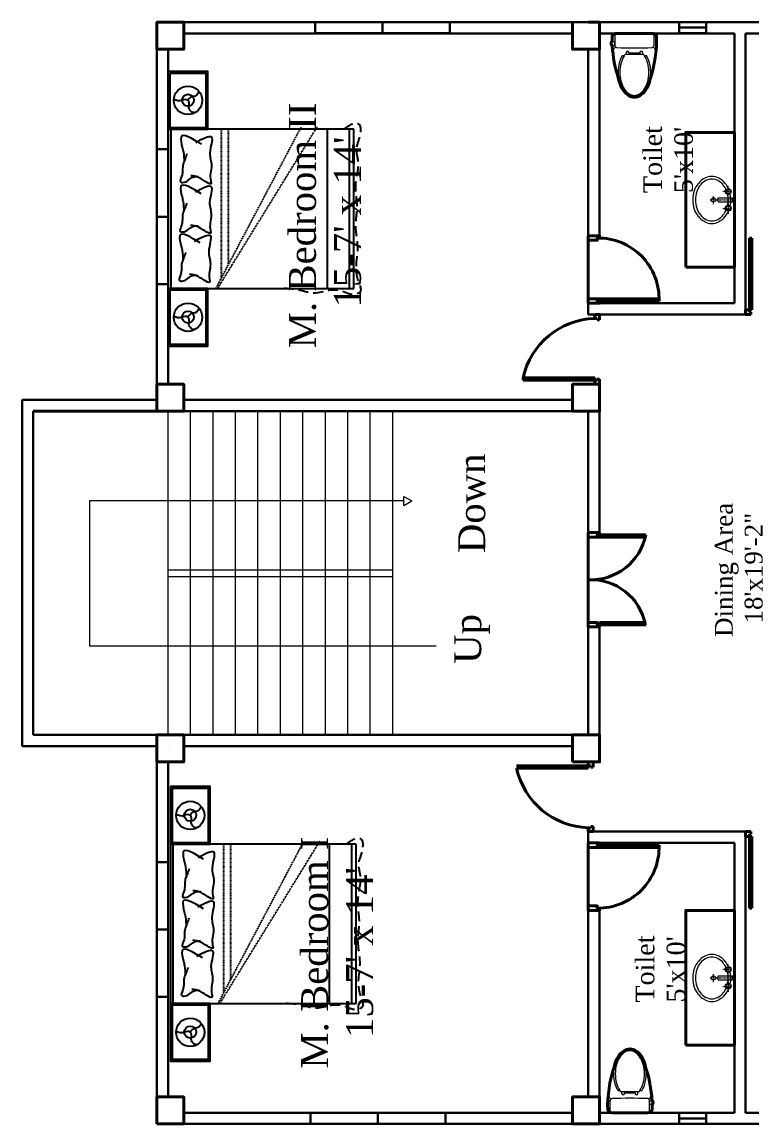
# Model space of a CAD drawing. Header units: inches. Extents: x -79350 to 491628, y -93215 to 155882.
# Drawn here: x 15664.5 to 15989.3, y 151797.5 to 152287.6 of the extents above; entities that cross this region are included whole.
import ezdxf

# ---------------------------------------------------------------- set-up
doc = ezdxf.new("R2010")
doc.units = ezdxf.units.IN
doc.header["$MEASUREMENT"] = 0
doc.linetypes.add('DASHDOT2', pattern=[0.5, 0.25, -0.125, 0, -0.125])
doc.linetypes.add('DASHED2', pattern=[0.375, 0.25, -0.125])
doc.layers.get('0').update_dxf_attribs({"lineweight": 30})
for name, color, linetype, lineweight in [('Column', 1, 'Continuous', 30), ('Letter', 7, 'Continuous', 20), ('LINE', 7, 'Continuous', 20), ('SANITARY', 42, 'Continuous', 13)]:
    doc.layers.add(name, color=color, linetype=linetype, lineweight=lineweight)
doc.layers.add('Door', color=7, linetype='Continuous', lineweight=40, true_color=0x763422)
doc.layers.add('Window', color=7, linetype='Continuous', lineweight=30, true_color=0x6b99dd)
for name, color, linetype in [('FURHATCH', 57, 'Continuous'), ('FURNITURE', 53, 'Continuous'), ('Stairs', 7, 'Continuous'), ('Wall', 7, 'Continuous')]:
    doc.layers.add(name, color=color, linetype=linetype)
doc.styles.get("Standard").update_dxf_attribs({"font": 'times.ttf', "height": 12})

# ---------------------------------------------------------------- blocks, each defined once
blk = doc.blocks.new('d30')
at = {"layer": 'Door', "ltscale": 0.3}
for p, q in [((37959.6, 7135.13), (37959.6, 7162.63)), ((37960.6, 7135.13), (37960.6, 7162.63)), ((37931.6, 7131.13), (37933.6, 7131.13)), ((37933.6, 7131.13), (37959.6, 7131.13)), ((37959.6, 7131.13), (37961.6, 7131.13))]:
    blk.add_line(p, q, dxfattribs=at)
for points in [[(37931.6, 7131.13), (37931.6, 7136.13), (37932.6, 7136.13), (37932.6, 7135.13), (37933.6, 7135.13), (37933.6, 7131.13)], [(37961.6, 7131.13), (37961.6, 7136.13), (37960.6, 7136.13), (37960.6, 7135.13), (37959.6, 7135.13), (37959.6, 7131.13)]]:
    blk.add_lwpolyline(points, dxfattribs=at)
blk.add_arc((37959.69, 7135.55), 27.09, 88.0728, 180.8948, dxfattribs=at)
blk = doc.blocks.new('A$Cd981bfd4')
at = {"layer": 'Door', "ltscale": 0.3}
for p, q in [((0, 41), (20.56, 41)), ((0, 40), (20.56, 40)), ((20.56, 42), (25.56, 42)), ((20.56, 40), (20.56, 41)), ((25.56, 42), (25.56, 40)), ((25.56, 40), (25.56, 21)), ((25.56, 2), (25.56, 21)), ((0, 2), (21.56, 2)), ((0, 1), (21.56, 1)), ((20.56, 0), (25.56, 0))]:
    blk.add_line(p, q, dxfattribs=at)
for points in [[(25.56, 42), (25.56, 40), (21.56, 40), (21.56, 41), (20.56, 41), (20.56, 42)], [(25.56, 0), (25.56, 2), (21.56, 2), (21.56, 1), (20.56, 1), (20.56, 0)]]:
    blk.add_lwpolyline(points, dxfattribs=at)
for centre, radius, start, end in [((24.32, 45.55), 24.58, 190.6572, 272.9002), ((24.43, -3.89), 24.91, 87.3888, 168.6891)]:
    blk.add_arc(centre, radius, start, end, dxfattribs=at)
blk = doc.blocks.new('yq_bed_01')
at = {"linetype": 'Continuous', "ltscale": 1000}
for p, q in [((2100, 900), (0, 900)), ((0, 900), (0, -900)), ((2100, -900), (2100, 900)), ((0, -900), (2100, -900))]:
    blk.add_line(p, q, dxfattribs=at)
at = {"linetype": 'Continuous'}
for points in [[(0, 1550), (0, 900), (450, 900), (450, 1550)], [(0, -900), (0, -1550), (450, -1550), (450, -900)]]:
    blk.add_lwpolyline(points, close=True, dxfattribs=at)
for centre in [(225, 1225), (225, -1225)]:
    blk.add_circle(centre, 160, dxfattribs=at)
at = {"layer": 'FURHATCH', "linetype": 'Continuous', "ltscale": 1000}
for p, q in [((30, 900), (30, -900)), ((1800, -900), (1800, 900)), ((2050, -900), (2050, 900))]:
    blk.add_line(p, q, dxfattribs=at)
at = {"layer": 'FURHATCH', "linetype": 'DASHED2', "ltscale": 0.5}
for p, q in [((540, -900), (1504, 921)), ((560, -900), (1689, 931)), ((600, 900), (600, -782)), ((680, 900), (680, -625))]:
    blk.add_line(p, q, dxfattribs=at)
at = {"layer": 'FURHATCH', "linetype": 'Continuous'}
for points in [[(20, 1530), (20, 920), (430, 920), (430, 1530)], [(20, -920), (20, -1530), (430, -1530), (430, -920)]]:
    blk.add_lwpolyline(points, close=True, dxfattribs=at)
for points in [[(346, 1329, -0.398826), (280, 1270, 0.069197), (273, 1269, 0.240714), (225, 1227, -0.240714)], [(225, 1227, 0.228099), (158, 1225, -0.317646), (66, 1242)], [(300, 1084, -0.414712), (235, 1160, 0.258086), (225, 1227)], [(225, -1223, 0.228099), (158, -1225, -0.317646), (66, -1208)], [(346, -1121, -0.398826), (280, -1180, 0.069197), (273, -1181, 0.240714), (225, -1223, -0.240714)], [(300, -1366, -0.414712), (235, -1290, 0.258086), (225, -1223)]]:
    blk.add_lwpolyline(points, format="xyb", dxfattribs=at)
for centre in [(225, 1227), (225, -1223)]:
    blk.add_circle(centre, 67.5, dxfattribs=at)
at = {"layer": 'FURHATCH', "linetype": 'DASHED2', "ltscale": 451.947922}
blk.add_open_spline([(1992, 900), (2071, 970), (2189, 999), (2167, 789), (2108, 682), (2173, 491), (2091, 272), (2150, 28), (2100, -200), (2173, -484), (2083, -701), (2209, -948), (2066, -979), (1864, -867), (1699, -991), (1474, -909), (1368, -903), (1308, -900)], degree=3, knots=[0, 0, 0, 0, 140.356688, 240.855445, 374.272085, 514.628774, 800.960617, 1037.309606, 1234.977718, 1501.883052, 1872.056655, 1990.732643, 2052.345442, 2125.407537, 2467.000811, 2608.004871, 2786.638856, 2786.638856, 2786.638856, 2786.638856], dxfattribs=at)
at = {"layer": 'FURHATCH', "linetype": 'Continuous', "ltscale": 1000}
for points, knots in [([(376, 729), (270, 795), (112, 892), (156, 710), (179, 623), (180, 565), (181, 528)], [0, 0, 0, 0, 257.192142, 380.388355, 440.188761, 557.045341, 557.045341, 557.045341, 557.045341]), ([(313, 750), (392, 793), (546, 876), (461, 661), (480, 562), (498, 484), (476, 402), (475, 340), (499, 246), (355, 365), (285, 372), (256, 374)], [0, 0, 0, 0, 197.98522, 383.798459, 461.536852, 537.063609, 629.138715, 719.341985, 744.183766, 895.041347, 1000.692483, 1000.692483, 1000.692483, 1000.692483]), ([(213, 622), (206, 601), (192, 561), (153, 477), (178, 400), (123, 302), (210, 290), (256, 366), (322, 366), (343, 366)], [0, 0, 0, 0, 70.314327, 132.712823, 281.06886, 345.030234, 373.143701, 508.899423, 574.349148, 574.349148, 574.349148, 574.349148]), ([(373, 170), (267, 236), (109, 333), (153, 151), (176, 64), (177, 6), (178, -31)], [0, 0, 0, 0, 257.192142, 380.388355, 440.188761, 557.045341, 557.045341, 557.045341, 557.045341]), ([(309, 191), (389, 234), (543, 317), (458, 102), (477, 3), (495, -75), (472, -157), (472, -219), (496, -313), (352, -194), (282, -187), (253, -185)], [0, 0, 0, 0, 197.98522, 383.798459, 461.536852, 537.063609, 629.138715, 719.341985, 744.183766, 895.041347, 1000.692483, 1000.692483, 1000.692483, 1000.692483]), ([(210, 63), (203, 42), (189, 2), (150, -82), (175, -159), (120, -257), (207, -269), (253, -193), (319, -193), (340, -193)], [0, 0, 0, 0, 70.314327, 132.712823, 281.06886, 345.030234, 373.143701, 508.899423, 574.349148, 574.349148, 574.349148, 574.349148]), ([(363, -385), (257, -319), (99, -222), (143, -405), (166, -492), (167, -549), (168, -587)], [0, 0, 0, 0, 257.192142, 380.388355, 440.188761, 557.045341, 557.045341, 557.045341, 557.045341]), ([(300, -364), (379, -321), (533, -238), (448, -453), (467, -553), (485, -631), (463, -712), (462, -774), (486, -868), (342, -750), (272, -743), (243, -740)], [0, 0, 0, 0, 197.98522, 383.798459, 461.536852, 537.063609, 629.138715, 719.341985, 744.183766, 895.041347, 1000.692483, 1000.692483, 1000.692483, 1000.692483]), ([(200, -493), (193, -514), (179, -553), (140, -637), (165, -714), (110, -812), (197, -824), (243, -749), (309, -749), (330, -749)], [0, 0, 0, 0, 70.314327, 132.712823, 281.06886, 345.030234, 373.143701, 508.899423, 574.349148, 574.349148, 574.349148, 574.349148])]:
    blk.add_open_spline(points, degree=3, knots=knots, dxfattribs=at)
blk = doc.blocks.new('yq_sink_01')
at = {"linetype": 'DASHDOT2'}
for p, q in [((69, 24), (69, 158)), ((131, 97), (26, 97)), ((236, 48), (236, -48)), ((278, 0), (26, 0)), ((131, -97), (26, -97)), ((69, -24), (69, -158))]:
    blk.add_line(p, q, dxfattribs=at)
for p, q in [((183, 24), (20, 24)), ((20, 24), (20, -24)), ((183, 24), (183, -24)), ((183, -24), (20, -24))]:
    blk.add_line(p, q)
for centre, radius in [((69, 95), 33.5), ((69, 95), 23.9), ((236, 1), 23.9), ((69, -95), 33.5), ((69, -95), 23.9)]:
    blk.add_circle(centre, radius)
for centre, radius, start, end in [((255, 91), 176, 62.9478, 117.0522), ((312, 19), 269, 140.9541, 156.021), ((312, 19), 239, 140.9541, 155.6677), ((277, 47), 224, 117.0522, 140.9541), ((277, 47), 195, 117.0522, 140.9541), ((255, 91), 146, 62.9478, 117.0522), ((233, 47), 195, 39.0459, 62.9478), ((233, 47), 224, 39.0459, 62.9478), ((199, 19), 239, 18.571, 39.0459), ((199, 19), 269, 18.571, 39.0459), ((366, 1), 326, 167.8612, 192.4926), ((366, 1), 296, 168.0916, 192.4003), ((145, 1), 296, 0, 18.571), ((145, 1), 296, 341.429, 360), ((145, 1), 326, 360, 18.571), ((145, 1), 326, 341.429, 360), ((312, -17), 239, 204.736, 219.0459), ((199, -17), 239, 320.9541, 341.429), ((199, -17), 269, 320.9541, 341.429), ((312, -17), 269, 204.5507, 219.0459), ((277, -45), 224, 219.0459, 242.9478), ((277, -45), 195, 219.0459, 242.9478), ((255, -88), 176, 242.9478, 297.0522), ((255, -88), 146, 242.9478, 297.0522), ((233, -45), 195, 297.0522, 320.9541), ((233, -45), 224, 297.0522, 320.9541)]:
    blk.add_arc(centre, radius, start, end)
blk = doc.blocks.new('yq_matong_01')
for p, q in [((0, 201), (0, -201)), ((20, 221), (139, 221)), ((252, 138), (252, 114)), ((216, 91), (238, 91)), ((216, 61), (238, 61)), ((223, 61), (223, -61)), ((238, 104), (238, -104)), ((216, -61), (238, -61)), ((216, -91), (238, -91)), ((252, -114), (252, -138)), ((20, -221), (139, -221)), ((97, -221), (97, -226)), ((97, -226), (132, -226)), ((132, -221), (132, -226))]:
    blk.add_line(p, q)
for centre, radius, start, end in [((55, 202), 54.8, 117.322, 181.8992), ((64, -1165), 1417, 71.4068, 91.3856), ((20, 201), 20, 90, 180), ((139, 201), 20, 2.3063, 90), ((217, 161), 83.2, 95.4963, 139.9324), ((-4840, 0), 5003, 357.6937, 2.3063), ((407, -123), 283, 105.2088, 123.2779), ((407, -123), 303, 105.2088, 120.5699), ((439, -242), 427, 74.7912, 105.2088), ((439, -242), 407, 74.7912, 105.2088), ((471, -123), 283, 56.7221, 74.7912), ((471, -123), 303, 56.7221, 74.7912), ((521, -47), 213, 32.2565, 56.7221), ((216, 76), 15, 90, 270), ((357, -47), 193, 123.2779, 128.1384), ((521, -47), 193, 32.2565, 56.7221), ((596, 0), 104, 360, 32.2565), ((596, 0), 124, 360, 32.2565), ((216, -76), 15, 90, 270), ((357, 47), 193, 231.8616, 236.7221), ((407, 123), 283, 236.7221, 254.7912), ((471, 123), 283, 285.2088, 303.2779), ((521, 47), 193, 303.2779, 327.7435), ((521, 47), 213, 303.2779, 327.7435), ((596, 0), 104, 327.7435, 360), ((596, 0), 124, 327.7435, 360), ((51, -204), 51.4, 175.687, 245.0918), ((20, -201), 20, 180, 270), ((157, -247), 63.1, 159.6834, 188.4939), ((72, -247), 63.1, 352.0944, 20.3166), ((64, 1165), 1417, 272.8967, 288.5932), ((139, -201), 20, 270, 357.6937), ((217, -161), 83.2, 220.0676, 264.5037), ((407, 123), 303, 239.4301, 254.7912), ((439, 242), 427, 254.7912, 285.2088), ((439, 242), 407, 254.7912, 285.2088), ((471, 123), 303, 285.2088, 303.2779), ((64, 1165), 1417, 268.6144, 271.2036), ((114, -226), 37, 237.5287, 304.2772)]:
    blk.add_arc(centre, radius, start, end)

msp = doc.modelspace()

# ---------------------------------------------------------------- linework, layer by layer
for p, q in [((15724.5, 152282.5), (15724.5, 152287.5)), ((15729.5, 152287.5), (15724.5, 152287.5)), ((16329.5, 152287.5), (15729.5, 152287.5)), ((15724.5, 152282.5), (15724.5, 152119.5)), ((15909.5, 152282.5), (15736.5, 152282.5)), ((15981.5, 152282.5), (15921.5, 152282.5)), ((15981.5, 152282.5), (15981.5, 152162.5)), ((16072.5, 152282.5), (15986.5, 152282.5)), ((15986.5, 152282.5), (15986.5, 152159.63)), ((15729.5, 152275.5), (15729.5, 152126.5)), ((15916.5, 152275.5), (15916.5, 152157.5)), ((15921.5, 152191.5), (15921.5, 152275.5)), ((15921.5, 152162.5), (15921.5, 152164.5)), ((15921.5, 152162.5), (15981.5, 152162.5)), ((15916.5, 152157.5), (15986.5, 152157.5)), ((15724.5, 152119.5), (15664.5, 152119.5)), ((15664.5, 151965.5), (15664.5, 152119.5)), ((15909.5, 152119.5), (15736.5, 152119.5)), ((15664.5, 152114.5), (15664.5, 152114.5)), ((15669.5, 151970.5), (15669.5, 152114.5)), ((15724.5, 152114.5), (15729.5, 152114.5)), ((15916.5, 152114.5), (15729.5, 152114.5)), ((15724.5, 151970.5), (15669.46, 151970.5)), ((15724.5, 151970.5), (15729.5, 151970.5)), ((15729.5, 151970.5), (15916.5, 151970.5)), ((15916.5, 151970.5), (15916.5, 151970.38)), ((15724.5, 151965.5), (15664.5, 151965.5)), ((15736.5, 151965.5), (15909.5, 151965.5)), ((15724.5, 151958.5), (15724.5, 151802.5)), ((15729.5, 151958.5), (15729.5, 151809.5)), ((15916.5, 151927.5), (15916.5, 151920.5)), ((15921.5, 151927.5), (15986.5, 151927.5)), ((15986.5, 151802.5), (15986.5, 151927.5)), ((15916.5, 151920.5), (15916.5, 151922.5)), ((15921.5, 151922.5), (15921.5, 151920.5)), ((15921.5, 151920.5), (15921.5, 151922.5)), ((15921.5, 151922.5), (15981.5, 151922.5)), ((15981.5, 151802.5), (15981.5, 151922.5)), ((15916.5, 151894.5), (15916.5, 151826.5)), ((15916.5, 151809.5), (15916.5, 151894.5)), ((15921.5, 151893.5), (15921.5, 151825.83)), ((15921.5, 151809.5), (15921.5, 151893.5)), ((15724.5, 151802.5), (15724.5, 151797.5)), ((15736.5, 151802.5), (15909.5, 151802.5)), ((15921.5, 151802.5), (15981.5, 151802.5)), ((15986.5, 151802.5), (16137.5, 151802.5)), ((15729.5, 151797.5), (15724.5, 151797.5)), ((15729.5, 151797.5), (16329.5, 151797.5))]:
    msp.add_line(p, q)
at = {"color": 7, "linetype": 'ByBlock', "lineweight": 40}
msp.add_line((15986.5, 152157.5), (15988.5, 152157.5), dxfattribs=at)
at = {"lineweight": 20}
for p, q in [((15729.5, 151970.5), (15729.46, 152114.5)), ((15739.5, 151970.5), (15739.5, 152114.5)), ((15749.5, 151970.5), (15749.5, 152114.5)), ((15759.5, 151970.5), (15759.5, 152114.5)), ((15769.5, 151970.5), (15769.5, 152114.5)), ((15779.5, 151970.5), (15779.5, 152114.5)), ((15789.5, 151970.5), (15789.5, 152114.5)), ((15799.5, 151970.5), (15799.5, 152114.5)), ((15809.5, 151970.5), (15809.5, 152114.5)), ((15819.5, 151970.5), (15819.5, 152114.5)), ((15829.5, 151970.5), (15829.5, 152114.5)), ((15834.47, 152072.56), (15834.47, 152076.6)), ((15834.47, 152076.6), (15837.9, 152074.6)), ((15834.47, 152074.6), (15694.57, 152074.6)), ((15694.57, 152074.6), (15694.57, 152010.11)), ((15834.47, 152072.56), (15837.9, 152074.6)), ((15729.5, 152044), (15829.5, 152044)), ((15729.5, 152041), (15829.5, 152041)), ((15694.57, 152010.11), (15848.74, 152010.11))]:
    msp.add_line(p, q, dxfattribs=at)
at = {"linetype": 'ByBlock'}
for p, q in [((15916.5, 152060.54), (15916.5, 152114.5)), ((15921.5, 152060.54), (15921.5, 152114.5)), ((15916.5, 152018.54), (15916.5, 151970.5)), ((15921.5, 152018.54), (15921.5, 151970.5)), ((15921.5, 151927.5), (15916.5, 151927.5))]:
    msp.add_line(p, q, dxfattribs=at)
at = {"color": 200, "lineweight": 20}
msp.add_line((15837.9, 152074.6), (15837.9, 152074.6), dxfattribs=at)
at = {"layer": 'Column'}
for p, q in [((15724.5, 152282.5), (15724.5, 152287.5)), ((15724.5, 152287.5), (15729.46, 152287.5)), ((15724.5, 152114.5), (15724.5, 152119.5)), ((15664.5, 152114.5), (15664.5, 152114.5)), ((15729.46, 152114.5), (15724.5, 152114.5)), ((15916.21, 152114.5), (15921.5, 152114.5)), ((15724.5, 151970.5), (15729.46, 151970.5)), ((15921.5, 151970.5), (15916.5, 151970.5)), ((15724.5, 151797.5), (15724.5, 151802.5)), ((15729.46, 151797.5), (15724.5, 151797.5)), ((15921.46, 151800.5), (15921.46, 151797.5))]:
    msp.add_line(p, q, dxfattribs=at)
at = {"layer": 'Column', "lineweight": 40}
for p, q in [((15729.5, 152287.5), (15724.5, 152287.5)), ((15724.5, 152275.5), (15729.5, 152275.5)), ((15913, 152275.5), (15921.5, 152275.5)), ((15729.5, 152126.5), (15724.5, 152126.5)), ((15724.5, 152114.5), (15729.5, 152114.5)), ((15729.5, 151970.5), (15724.5, 151970.5)), ((15724.5, 151958.5), (15729.5, 151958.5)), ((15724.5, 151809.5), (15724.5, 151797.5)), ((15736.5, 151809.5), (15724.5, 151809.5)), ((15736.5, 151797.5), (15736.5, 151809.5)), ((15921.5, 151809.5), (15913, 151809.5)), ((15724.5, 151797.5), (15736.5, 151797.5)), ((15921.46, 151797.5), (15921.5, 151797.5))]:
    msp.add_line(p, q, dxfattribs=at)
at = {"layer": 'Column', "color": 7, "lineweight": 40}
for points in [[(15724.5, 152275.5), (15724.5, 152287.5), (15736.5, 152287.5), (15736.5, 152275.5)], [(15724.5, 152275.5), (15724.5, 152287.5), (15736.5, 152287.5), (15736.5, 152275.5)], [(15724.5, 152114.5), (15724.5, 152126.5), (15736.5, 152126.5), (15736.5, 152114.5)], [(15724.5, 152114.5), (15724.5, 152126.5), (15736.5, 152126.5), (15736.5, 152114.5)], [(15909.5, 152114.5), (15909.5, 152126.5), (15921.5, 152126.5), (15921.5, 152114.5)], [(15724.5, 151958.5), (15724.5, 151970.5), (15736.5, 151970.5), (15736.5, 151958.5)], [(15724.5, 151958.5), (15724.5, 151970.5), (15736.5, 151970.5), (15736.5, 151958.5)], [(15909.5, 151958.5), (15909.5, 151970.5), (15921.5, 151970.5), (15921.5, 151958.5)], [(15724.5, 151797.5), (15724.5, 151809.5), (15736.5, 151809.5), (15736.5, 151797.5)]]:
    msp.add_lwpolyline(points, close=True, dxfattribs=at)
for points in [[(15921.5, 152287.5), (15921.5, 152275.5), (15909.5, 152275.5), (15909.5, 152287.5)], [(15919, 151958.5), (15909.5, 151958.5)], [(15909.5, 151802.5), (15909.5, 151809.5)], [(15909.5, 151797.5), (15909.5, 151809.5), (15921.5, 151809.5), (15921.5, 151797.5), (15921.46, 151797.5)], [(15921.5, 151809.5), (15921.5, 151802.5)]]:
    msp.add_lwpolyline(points, dxfattribs=at)
at = {"layer": 'Door'}
for p, q in [((15916.5, 152287.5), (15921.5, 152287.5)), ((15916.5, 152114.5), (15916.21, 152114.5)), ((15916.5, 152114.5), (15921.5, 152114.5)), ((15916.5, 151970.5), (15921.5, 151970.5)), ((15921.46, 151797.5), (15921.46, 151800.5))]:
    msp.add_line(p, q, dxfattribs=at)
at = {"layer": 'Door', "linetype": 'ByBlock', "lineweight": 40}
for p, q in [((15989.33, 152191.52), (15988.27, 152191.52)), ((15988.27, 152191.52), (15988.27, 152159.63)), ((15989.33, 152159.63), (15989.33, 152191.52)), ((15986.5, 152157.5), (15986.5, 152159.63)), ((15986.5, 152159.63), (15988.27, 152159.63)), ((15986.5, 152157.5), (15986.5, 152159.63)), ((15988.27, 152159.63), (15988.27, 152158.56)), ((15988.27, 152159.63), (15989.33, 152159.63)), ((15919.37, 152157.5), (15919.37, 152155.73)), ((15921.5, 152157.5), (15919.37, 152157.5)), ((15919.37, 152155.73), (15920.44, 152155.73)), ((15920.44, 152155.73), (15920.44, 152155.2)), ((15920.44, 152155.2), (15921.5, 152155.2)), ((15921.5, 152155.2), (15921.5, 152157.5)), ((15988.8, 152157.5), (15986.5, 152157.5)), ((15988.27, 152158.56), (15988.8, 152158.56)), ((15988.8, 152158.56), (15988.8, 152157.5)), ((15919.37, 152129.33), (15887.48, 152129.33)), ((15887.48, 152129.33), (15887.48, 152128.27)), ((15887.48, 152128.27), (15919.37, 152128.27)), ((15919.37, 152128.27), (15919.37, 152129.33)), ((15919.37, 152126.5), (15919.37, 152128.27)), ((15919.37, 152128.27), (15920.44, 152128.27)), ((15921.5, 152126.5), (15919.37, 152126.5)), ((15920.44, 152128.27), (15920.44, 152128.8)), ((15920.44, 152128.8), (15921.5, 152128.8)), ((15921.5, 152128.8), (15921.5, 152126.5)), ((15916.5, 151958.5), (15916.5, 151956.73)), ((15918.63, 151958.5), (15916.5, 151958.5)), ((15918.63, 151956.2), (15918.63, 151958.5)), ((15884.61, 151956.73), (15916.5, 151956.73)), ((15916.5, 151955.67), (15884.61, 151955.67)), ((15887.48, 151955.67), (15887.48, 151956.73)), ((15916.5, 151956.73), (15917.56, 151956.73)), ((15916.5, 151956.73), (15916.5, 151955.67)), ((15917.56, 151956.73), (15917.56, 151956.2)), ((15917.56, 151956.2), (15918.63, 151956.2)), ((15916.5, 151927.5), (15916.5, 151929.27)), ((15916.5, 151929.27), (15917.56, 151929.27)), ((15917.56, 151929.27), (15917.56, 151929.8)), ((15917.56, 151929.8), (15918.63, 151929.8)), ((15918.63, 151929.8), (15918.63, 151927.5)), ((15918.63, 151927.5), (15916.5, 151927.5)), ((15986.5, 151927.5), (15986.5, 151925.37)), ((15988.8, 151927.5), (15986.5, 151927.5)), ((15986.5, 151927.5), (15986.5, 151925.37)), ((15986.5, 151925.37), (15988.27, 151925.37)), ((15988.27, 151925.37), (15988.27, 151926.44)), ((15988.27, 151926.44), (15988.8, 151926.44)), ((15988.27, 151925.37), (15989.33, 151925.37)), ((15988.27, 151893.48), (15988.27, 151925.37)), ((15988.8, 151926.44), (15988.8, 151927.5)), ((15989.33, 151925.37), (15989.33, 151893.48)), ((15989.33, 151893.48), (15988.27, 151893.48))]:
    msp.add_line(p, q, dxfattribs=at)
for centre, start, end in [((15920.33, 152122.11), 91.625, 167.601), ((15917.45, 151962.89), 192.399, 268.375)]:
    msp.add_arc(centre, 33.63, start, end, dxfattribs=at)
at = {"layer": 'LINE', "lineweight": 40}
msp.add_line((15669.5, 152114.5), (15724.5, 152114.5), dxfattribs=at)
at = {"layer": 'LINE', "linetype": 'ByBlock', "lineweight": 40}
msp.add_line((15909.5, 151797.5), (15921.46, 151797.5), dxfattribs=at)
at = {"layer": 'SANITARY', "lineweight": 40}
for points in [[(15943.99, 152262.2, 0.087396), (15946.88, 152281.33, 0.289473), (15944.9, 152282.5), (15929.1, 152282.5, 0.312446), (15927.12, 152281.33, 0.011298), (15927.11, 152278.81, 0.022445), (15926.89, 152278.79, 0.29977), (15926.92, 152277.19, 0.02582), (15927.17, 152277.17, 0.068596), (15930.01, 152262.2, 0.021224), (15930.33, 152260.81, 0.079005), (15931.87, 152257.39, 0.107159), (15934.4, 152254.91, 0.141682), (15937, 152254.15, 0.141682), (15939.6, 152254.91, 0.107159), (15942.13, 152257.39, 0.079005), (15943.67, 152260.81, 0.021224)], [(15928.01, 151822.8, 0.087396), (15925.12, 151803.67, 0.289473), (15927.1, 151802.5), (15942.9, 151802.5, 0.312446), (15944.88, 151803.67, 0.011298), (15944.89, 151806.19, 0.022445), (15945.11, 151806.21, 0.29977), (15945.08, 151807.81, 0.02582), (15944.83, 151807.83, 0.068596), (15941.99, 151822.8, 0.021224), (15941.67, 151824.19, 0.079005), (15940.13, 151827.61, 0.107159), (15937.6, 151830.09, 0.141682), (15935, 151830.85, 0.141682), (15932.4, 151830.09, 0.107159), (15929.87, 151827.61, 0.079005), (15928.33, 151824.19, 0.021224)]]:
    msp.add_lwpolyline(points, format="xyb", close=True, dxfattribs=at)
at = {"layer": 'SANITARY', "linetype": 'ByBlock', "lineweight": 40}
for points in [[(15959.85, 152178.5), (15981.5, 152178.5), (15981.5, 152238.5), (15959.85, 152238.5)], [(15959.85, 151832.5), (15981.5, 151832.5), (15981.5, 151892.5), (15959.85, 151892.5)]]:
    msp.add_lwpolyline(points, close=True, dxfattribs=at)
at = {"layer": 'Wall'}
for p, q in [((15921.5, 152275.5), (15921.5, 152282.5)), ((15664.5, 152119.5), (15664.5, 152119.5)), ((15664.5, 152119.5), (15664.5, 152114.5)), ((15916.5, 152036.58), (15916.5, 152042.5)), ((15664.5, 151965.5), (15664.5, 151970.5)), ((15669.46, 151965.5), (15664.5, 151965.5)), ((15729.5, 151965.38), (15729.46, 151965.38)), ((15921.5, 151809.5), (15921.5, 151802.5))]:
    msp.add_line(p, q, dxfattribs=at)
at = {"layer": 'Wall', "color": 1, "lineweight": 40}
for p, q in [((15916.5, 151970.5), (15921.5, 151970.5)), ((15921.5, 151802.5), (15921.5, 151797.5)), ((15921.5, 151797.5), (15921.46, 151797.5))]:
    msp.add_line(p, q, dxfattribs=at)
at = {"layer": 'Window'}
for p, q in [((15794.91, 152287.58), (15854.91, 152287.58)), ((15794.91, 152282.58), (15794.91, 152287.58)), ((15824.91, 152287.58), (15824.91, 152282.58)), ((15854.91, 152287.58), (15854.91, 152282.58)), ((15956.91, 152287.58), (15968.91, 152287.58)), ((15956.91, 152282.58), (15956.91, 152287.58)), ((15956.91, 152287.58), (15968.91, 152287.58)), ((15956.91, 152287.58), (15968.91, 152287.58)), ((15956.91, 152287.58), (15968.91, 152287.58)), ((15968.91, 152287.58), (15968.91, 152282.58)), ((15854.91, 152282.58), (15794.91, 152282.58)), ((15956.91, 152285.08), (15968.91, 152285.08)), ((15968.91, 152282.58), (15956.91, 152282.58)), ((15956.91, 152282.58), (15968.91, 152282.58)), ((15724.5, 152171), (15724.5, 152231)), ((15724.5, 152231), (15729.5, 152231)), ((15729.5, 152231), (15729.5, 152171)), ((15724.5, 152201), (15729.5, 152201)), ((15729.5, 152171), (15724.5, 152171)), ((15724.5, 151854), (15724.5, 151914)), ((15724.5, 151914), (15729.5, 151914)), ((15729.5, 151914), (15729.5, 151854)), ((15724.5, 151884), (15729.5, 151884)), ((15729.5, 151854), (15724.5, 151854)), ((15792.91, 151802.5), (15852.91, 151802.5)), ((15792.91, 151797.5), (15792.91, 151802.5)), ((15822.91, 151802.5), (15822.91, 151797.5)), ((15852.91, 151802.5), (15852.91, 151797.5)), ((15956.91, 151797.5), (15956.91, 151802.5)), ((15956.91, 151802.5), (15968.91, 151802.5)), ((15968.91, 151802.5), (15968.91, 151797.5)), ((15852.91, 151797.5), (15792.91, 151797.5)), ((15956.91, 151800), (15968.91, 151800)), ((15956.91, 151797.5), (15968.91, 151797.5))]:
    msp.add_line(p, q, dxfattribs=at)

# ---------------------------------------------------------------- block references
at = {"layer": 'FURNITURE', "linetype": 'ByBlock', "lineweight": 40, "xscale": 0.03937007874015748, "yscale": 0.03937007874015748, "zscale": 0.03937007874015748}
msp.add_blockref('yq_bed_01', (15729.5, 152204.51), dxfattribs=at)
at = {"layer": 'FURNITURE', "color": 116, "linetype": 'ByBlock', "lineweight": 40, "true_color": 0x136734, "xscale": 0.03937007874015748, "yscale": 0.03937007874015748, "zscale": 0.03937007874015748}
msp.add_blockref('yq_bed_01', (15730.5, 151886.5), dxfattribs=at)
at = {"layer": 'SANITARY', "lineweight": 40, "xscale": 0.03937007874015748, "yscale": 0.03937007874015748, "zscale": 0.03937007874015748}
for p, rotation in [((15937, 152282.5), 270), ((15935, 151802.5), 90)]:
    msp.add_blockref('yq_matong_01', p, dxfattribs=dict(at, rotation=rotation))
at = {"layer": 'SANITARY', "linetype": 'ByBlock', "lineweight": 40, "xscale": 0.03937007874015748, "yscale": 0.03937007874015748, "zscale": 0.03937007874015748, "rotation": 180.000000000015}
for p in [(15981.5, 152208.5), (15981.5, 151862.5)]:
    msp.add_blockref('yq_sink_01', p, dxfattribs=at)
at = {"layer": 'Wall', "color": 7, "rotation": 270}
msp.add_blockref('d30', (8785.37, 190124.1), dxfattribs=at)
at = {"layer": 'Wall', "rotation": 180}
msp.add_blockref('A$Cd981bfd4', (15942.06, 152060.54), dxfattribs=at)
at = {"layer": 'Wall', "color": 7, "xscale": -1, "rotation": 270}
msp.add_blockref('d30', (8785.37, 113960.9), dxfattribs=at)

# ---------------------------------------------------------------- texts
at = {"layer": 'Letter', "attachment_point": 1, "rotation": 90}
for s, width, gutter_width, heights, insert, char_height in [("M. Bedroom II^J    15-7' x 14'", 143.7063, 60, [47.61], (15783.28, 152142.5), 12), ("Toilet^J5'x10'", 97.678, 41.31, [0], (15941, 152211.5), 8.2616), ('Dining Area ^J  18\'x19\'-2"', 95.1702, 39.74, [31.53], (15972.85, 152014.08), 7.9471), ("M. Bedroom I^J   15-7' x 14'", 143.7063, 60, [47.61], (15788.71, 151822.12), 12), ("Toilet^J5'x10'", 97.678, 41.31, [0], (15937.61, 151851.5), 8.2616)]:
    msp.add_mtext_dynamic_manual_height_columns(s, width=width, gutter_width=gutter_width, heights=heights, dxfattribs=dict(at, insert=insert, char_height=char_height))
at = {"layer": 'Stairs', "char_height": 12, "attachment_point": 1, "rotation": 90}
for s, width, insert in [('Down', 86.0171, (15858.6, 152051.38)), ('Up', 69.7229, (15856.82, 152002.14))]:
    msp.add_mtext_dynamic_manual_height_columns(s, width=width, gutter_width=60, heights=[0], dxfattribs=dict(at, insert=insert))

doc.saveas('drawing.dxf')
